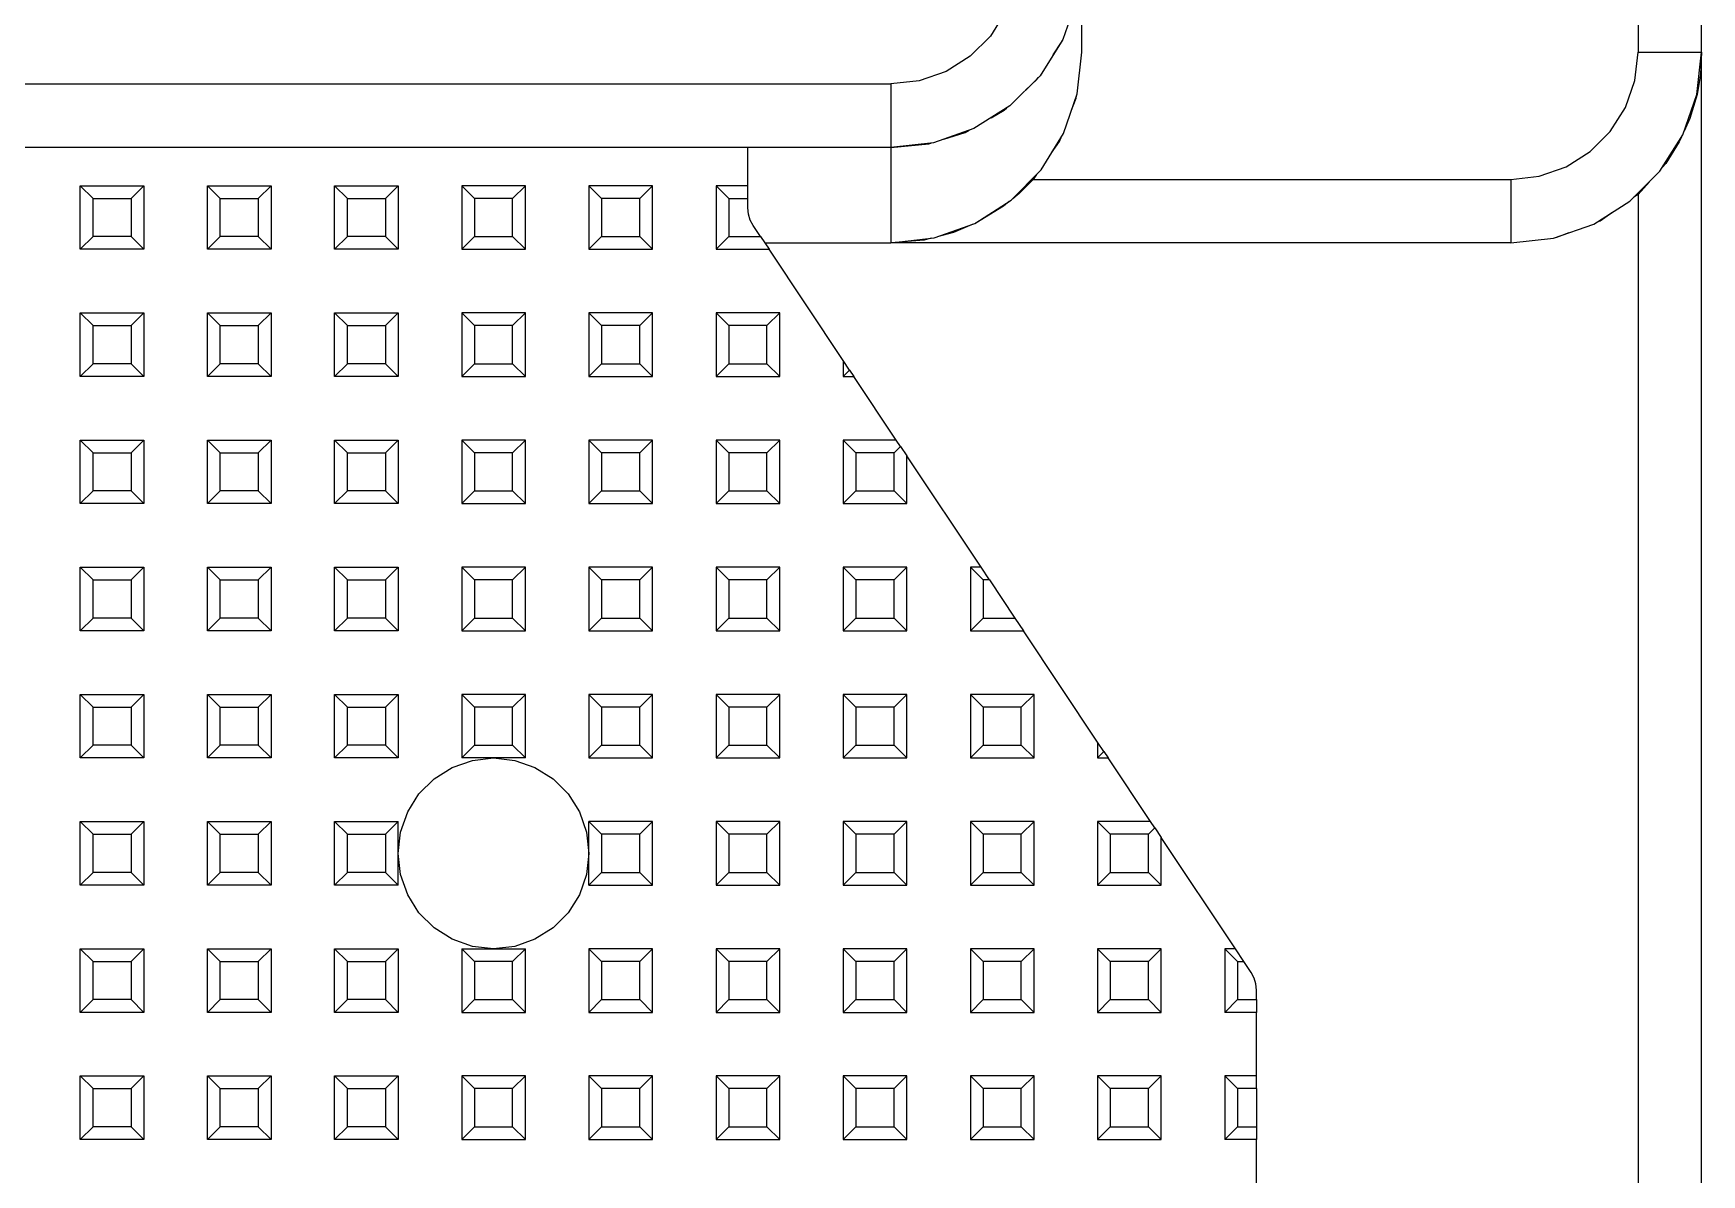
# Model space of a CAD drawing. Header units: millimetres. Extents: x 0 to 125, y 0 to 180.
# Drawn here: x 96.41 to 122.65, y 20.65 to 38.6 of the extents above; entities that cross this region are included whole.
import ezdxf

# ---------------------------------------------------------------- set-up
doc = ezdxf.new("R2010")
doc.units = ezdxf.units.MM

# ---------------------------------------------------------------- blocks, each defined once
blk = doc.blocks.new('CHINT_7200accf6e0c55f6a13e2ec68f27ea84_FACE_0')
at = {"color": 7, "linetype": 'CONTINUOUS', "true_color": 0x40d9ff}
for p, q in [((107.65, 36.2), (107.65, 36.8)), ((109.9, 36.8), (109.9, 35.3)), ((112.114, 36.3), (112.136, 36.3)), ((112.189, 36.376), (112.136, 36.3)), ((121.65, 36.064), (121.828, 36.262)), ((97.35, 36), (97.15, 36.2)), ((97.15, 36.2), (98.15, 36.2)), ((97.15, 35.2), (97.15, 36.2)), ((97.35, 36), (97.95, 36)), ((97.35, 35.4), (97.35, 36)), ((97.95, 36), (98.15, 36.2)), ((97.95, 36), (97.95, 35.4)), ((98.15, 36.2), (98.15, 35.2)), ((99.35, 36), (99.15, 36.2)), ((99.15, 36.2), (100.15, 36.2)), ((99.15, 35.2), (99.15, 36.2)), ((99.35, 36), (99.95, 36)), ((99.35, 35.4), (99.35, 36)), ((99.95, 36), (100.15, 36.2)), ((99.95, 36), (99.95, 35.4)), ((100.15, 36.2), (100.15, 35.2)), ((101.35, 36), (101.15, 36.2)), ((101.15, 36.2), (102.15, 36.2)), ((101.15, 35.2), (101.15, 36.2)), ((101.35, 36), (101.95, 36)), ((101.35, 35.4), (101.35, 36)), ((101.95, 36), (102.15, 36.2)), ((101.95, 36), (101.95, 35.4)), ((102.15, 36.2), (102.15, 35.2)), ((103.35, 36), (103.15, 36.2)), ((103.15, 36.2), (103.15, 35.2)), ((104.15, 36.2), (103.15, 36.2)), ((103.95, 36), (103.35, 36)), ((103.35, 36), (103.35, 35.4)), ((103.95, 36), (104.15, 36.2)), ((103.95, 35.4), (103.95, 36)), ((104.15, 35.2), (104.15, 36.2)), ((105.35, 36), (105.15, 36.2)), ((105.15, 36.2), (105.15, 35.2)), ((106.15, 36.2), (105.15, 36.2)), ((105.95, 36), (105.35, 36)), ((105.35, 36), (105.35, 35.4)), ((105.95, 36), (106.15, 36.2)), ((105.95, 35.4), (105.95, 36)), ((106.15, 35.2), (106.15, 36.2)), ((107.35, 36), (107.15, 36.2)), ((107.15, 36.2), (107.15, 35.2)), ((107.65, 36.2), (107.15, 36.2)), ((107.35, 36), (107.35, 35.4)), ((121.65, 36.064), (121.584, 36.018)), ((97.35, 35.4), (97.15, 35.2)), ((98.15, 35.2), (97.15, 35.2)), ((97.95, 35.4), (97.35, 35.4)), ((97.95, 35.4), (98.15, 35.2)), ((99.35, 35.4), (99.15, 35.2)), ((100.15, 35.2), (99.15, 35.2)), ((99.95, 35.4), (99.35, 35.4)), ((99.95, 35.4), (100.15, 35.2)), ((101.35, 35.4), (101.15, 35.2)), ((102.15, 35.2), (101.15, 35.2)), ((101.95, 35.4), (101.35, 35.4)), ((101.95, 35.4), (102.15, 35.2)), ((103.35, 35.4), (103.15, 35.2)), ((103.15, 35.2), (104.15, 35.2)), ((103.35, 35.4), (103.95, 35.4)), ((103.95, 35.4), (104.15, 35.2)), ((105.35, 35.4), (105.15, 35.2)), ((105.15, 35.2), (106.15, 35.2)), ((105.35, 35.4), (105.95, 35.4)), ((105.95, 35.4), (106.15, 35.2)), ((107.35, 35.4), (107.15, 35.2)), ((107.15, 35.2), (107.983, 35.2)), ((107.917, 35.3), (109.9, 35.3)), ((109.15, 33.45), (107.983, 35.2)), ((97.35, 34), (97.15, 34.2)), ((97.15, 34.2), (98.15, 34.2)), ((97.15, 33.2), (97.15, 34.2)), ((97.95, 34), (98.15, 34.2)), ((98.15, 34.2), (98.15, 33.2)), ((99.35, 34), (99.15, 34.2)), ((99.15, 34.2), (100.15, 34.2)), ((99.15, 33.2), (99.15, 34.2)), ((99.95, 34), (100.15, 34.2)), ((100.15, 34.2), (100.15, 33.2)), ((101.35, 34), (101.15, 34.2)), ((101.15, 34.2), (102.15, 34.2)), ((101.15, 33.2), (101.15, 34.2)), ((101.95, 34), (102.15, 34.2)), ((102.15, 34.2), (102.15, 33.2)), ((103.35, 34), (103.15, 34.2)), ((104.15, 34.2), (103.15, 34.2)), ((103.15, 34.2), (103.15, 33.2)), ((103.95, 34), (104.15, 34.2)), ((104.15, 33.2), (104.15, 34.2)), ((105.35, 34), (105.15, 34.2)), ((105.15, 34.2), (105.15, 33.2)), ((106.15, 34.2), (105.15, 34.2)), ((105.95, 34), (106.15, 34.2)), ((106.15, 33.2), (106.15, 34.2)), ((107.35, 34), (107.15, 34.2)), ((107.15, 34.2), (107.15, 33.2)), ((108.15, 34.2), (107.15, 34.2)), ((107.95, 34), (108.15, 34.2)), ((108.15, 33.2), (108.15, 34.2)), ((97.35, 34), (97.95, 34)), ((97.35, 33.4), (97.35, 34)), ((97.95, 34), (97.95, 33.4)), ((99.35, 34), (99.95, 34)), ((99.35, 33.4), (99.35, 34)), ((99.95, 34), (99.95, 33.4)), ((101.35, 34), (101.95, 34)), ((101.35, 33.4), (101.35, 34)), ((101.95, 34), (101.95, 33.4)), ((103.95, 34), (103.35, 34)), ((103.35, 34), (103.35, 33.4)), ((103.95, 33.4), (103.95, 34)), ((105.95, 34), (105.35, 34)), ((105.35, 34), (105.35, 33.4)), ((105.95, 33.4), (105.95, 34)), ((107.95, 34), (107.35, 34)), ((107.35, 34), (107.35, 33.4)), ((107.95, 33.4), (107.95, 34)), ((97.35, 33.4), (97.15, 33.2)), ((97.95, 33.4), (97.35, 33.4)), ((97.95, 33.4), (98.15, 33.2)), ((99.35, 33.4), (99.15, 33.2)), ((99.95, 33.4), (99.35, 33.4)), ((99.95, 33.4), (100.15, 33.2)), ((101.35, 33.4), (101.15, 33.2)), ((101.95, 33.4), (101.35, 33.4)), ((101.95, 33.4), (102.15, 33.2)), ((103.35, 33.4), (103.15, 33.2)), ((103.35, 33.4), (103.95, 33.4)), ((103.95, 33.4), (104.15, 33.2)), ((105.35, 33.4), (105.15, 33.2)), ((105.35, 33.4), (105.95, 33.4)), ((105.95, 33.4), (106.15, 33.2)), ((107.35, 33.4), (107.15, 33.2)), ((107.35, 33.4), (107.95, 33.4)), ((107.95, 33.4), (108.15, 33.2)), ((109.25, 33.3), (109.15, 33.45)), ((109.15, 33.45), (109.15, 33.2)), ((98.15, 33.2), (97.15, 33.2)), ((100.15, 33.2), (99.15, 33.2)), ((102.15, 33.2), (101.15, 33.2)), ((103.15, 33.2), (104.15, 33.2)), ((105.15, 33.2), (106.15, 33.2)), ((107.15, 33.2), (108.15, 33.2)), ((109.25, 33.3), (109.15, 33.2)), ((109.15, 33.2), (109.317, 33.2)), ((109.25, 33.3), (109.317, 33.2)), ((109.983, 32.2), (109.317, 33.2)), ((97.35, 32), (97.15, 32.2)), ((97.15, 32.2), (98.15, 32.2)), ((97.15, 31.2), (97.15, 32.2)), ((97.95, 32), (98.15, 32.2)), ((98.15, 32.2), (98.15, 31.2)), ((99.35, 32), (99.15, 32.2)), ((99.15, 32.2), (100.15, 32.2)), ((99.15, 31.2), (99.15, 32.2)), ((99.95, 32), (100.15, 32.2)), ((100.15, 32.2), (100.15, 31.2)), ((101.35, 32), (101.15, 32.2)), ((101.15, 32.2), (102.15, 32.2)), ((101.15, 31.2), (101.15, 32.2)), ((101.95, 32), (102.15, 32.2)), ((102.15, 32.2), (102.15, 31.2)), ((103.35, 32), (103.15, 32.2)), ((103.15, 32.2), (103.15, 31.2)), ((104.15, 32.2), (103.15, 32.2)), ((103.95, 32), (104.15, 32.2)), ((104.15, 31.2), (104.15, 32.2)), ((105.35, 32), (105.15, 32.2)), ((106.15, 32.2), (105.15, 32.2)), ((105.15, 32.2), (105.15, 31.2)), ((105.95, 32), (106.15, 32.2)), ((106.15, 31.2), (106.15, 32.2)), ((107.35, 32), (107.15, 32.2)), ((107.15, 32.2), (107.15, 31.2)), ((108.15, 32.2), (107.15, 32.2)), ((107.95, 32), (108.15, 32.2)), ((108.15, 31.2), (108.15, 32.2)), ((109.35, 32), (109.15, 32.2)), ((109.15, 32.2), (109.15, 31.2)), ((109.983, 32.2), (109.15, 32.2)), ((109.95, 32), (110.05, 32.1)), ((110.05, 32.1), (109.983, 32.2)), ((110.05, 32.1), (110.15, 31.95)), ((97.35, 32), (97.95, 32)), ((97.35, 31.4), (97.35, 32)), ((97.95, 32), (97.95, 31.4)), ((99.35, 32), (99.95, 32)), ((99.35, 31.4), (99.35, 32)), ((99.95, 32), (99.95, 31.4)), ((101.35, 32), (101.95, 32)), ((101.35, 31.4), (101.35, 32)), ((101.95, 32), (101.95, 31.4)), ((103.95, 32), (103.35, 32)), ((103.35, 32), (103.35, 31.4)), ((103.95, 31.4), (103.95, 32)), ((105.95, 32), (105.35, 32)), ((105.35, 32), (105.35, 31.4)), ((105.95, 31.4), (105.95, 32)), ((107.95, 32), (107.35, 32)), ((107.35, 32), (107.35, 31.4)), ((107.95, 31.4), (107.95, 32)), ((109.95, 32), (109.35, 32)), ((109.35, 32), (109.35, 31.4)), ((109.95, 31.4), (109.95, 32)), ((111.317, 30.2), (110.15, 31.95)), ((110.15, 31.2), (110.15, 31.95)), ((97.35, 31.4), (97.15, 31.2)), ((97.95, 31.4), (97.35, 31.4)), ((97.95, 31.4), (98.15, 31.2)), ((99.35, 31.4), (99.15, 31.2)), ((99.95, 31.4), (99.35, 31.4)), ((99.95, 31.4), (100.15, 31.2)), ((101.35, 31.4), (101.15, 31.2)), ((101.95, 31.4), (101.35, 31.4)), ((101.95, 31.4), (102.15, 31.2)), ((103.35, 31.4), (103.15, 31.2)), ((103.35, 31.4), (103.95, 31.4)), ((103.95, 31.4), (104.15, 31.2)), ((105.35, 31.4), (105.15, 31.2)), ((105.35, 31.4), (105.95, 31.4)), ((105.95, 31.4), (106.15, 31.2)), ((107.35, 31.4), (107.15, 31.2)), ((107.35, 31.4), (107.95, 31.4)), ((107.95, 31.4), (108.15, 31.2)), ((109.35, 31.4), (109.15, 31.2)), ((109.35, 31.4), (109.95, 31.4)), ((109.95, 31.4), (110.15, 31.2)), ((98.15, 31.2), (97.15, 31.2)), ((100.15, 31.2), (99.15, 31.2)), ((102.15, 31.2), (101.15, 31.2)), ((103.15, 31.2), (104.15, 31.2)), ((105.15, 31.2), (106.15, 31.2)), ((107.15, 31.2), (108.15, 31.2)), ((109.15, 31.2), (110.15, 31.2)), ((97.35, 30), (97.15, 30.2)), ((97.15, 30.2), (98.15, 30.2)), ((97.15, 29.2), (97.15, 30.2)), ((97.95, 30), (98.15, 30.2)), ((98.15, 30.2), (98.15, 29.2)), ((99.35, 30), (99.15, 30.2)), ((99.15, 30.2), (100.15, 30.2)), ((99.15, 29.2), (99.15, 30.2)), ((99.95, 30), (100.15, 30.2)), ((100.15, 30.2), (100.15, 29.2)), ((101.35, 30), (101.15, 30.2)), ((101.15, 30.2), (102.15, 30.2)), ((101.15, 29.2), (101.15, 30.2)), ((101.95, 30), (102.15, 30.2)), ((102.15, 30.2), (102.15, 29.2)), ((103.35, 30), (103.15, 30.2)), ((103.15, 30.2), (103.15, 29.2)), ((104.15, 30.2), (103.15, 30.2)), ((103.95, 30), (104.15, 30.2)), ((104.15, 29.2), (104.15, 30.2)), ((105.35, 30), (105.15, 30.2)), ((105.15, 30.2), (105.15, 29.2)), ((106.15, 30.2), (105.15, 30.2)), ((105.95, 30), (106.15, 30.2)), ((106.15, 29.2), (106.15, 30.2)), ((107.35, 30), (107.15, 30.2)), ((107.15, 30.2), (107.15, 29.2)), ((108.15, 30.2), (107.15, 30.2)), ((107.95, 30), (108.15, 30.2)), ((108.15, 29.2), (108.15, 30.2)), ((109.35, 30), (109.15, 30.2)), ((109.15, 30.2), (109.15, 29.2)), ((110.15, 30.2), (109.15, 30.2)), ((109.95, 30), (110.15, 30.2)), ((110.15, 29.2), (110.15, 30.2)), ((111.35, 30), (111.15, 30.2)), ((111.15, 30.2), (111.15, 29.2)), ((111.317, 30.2), (111.15, 30.2)), ((111.45, 30), (111.317, 30.2)), ((97.35, 30), (97.95, 30)), ((97.35, 29.4), (97.35, 30)), ((97.95, 30), (97.95, 29.4)), ((99.35, 30), (99.95, 30)), ((99.35, 29.4), (99.35, 30)), ((99.95, 30), (99.95, 29.4)), ((101.35, 30), (101.95, 30)), ((101.35, 29.4), (101.35, 30)), ((101.95, 30), (101.95, 29.4)), ((103.95, 30), (103.35, 30)), ((103.35, 30), (103.35, 29.4)), ((103.95, 29.4), (103.95, 30)), ((105.95, 30), (105.35, 30)), ((105.35, 30), (105.35, 29.4)), ((105.95, 29.4), (105.95, 30)), ((107.95, 30), (107.35, 30)), ((107.35, 30), (107.35, 29.4)), ((107.95, 29.4), (107.95, 30)), ((109.95, 30), (109.35, 30)), ((109.35, 30), (109.35, 29.4)), ((109.95, 29.4), (109.95, 30)), ((111.45, 30), (111.35, 30)), ((111.35, 30), (111.35, 29.4)), ((111.45, 30), (111.85, 29.4)), ((97.35, 29.4), (97.15, 29.2)), ((97.95, 29.4), (97.35, 29.4)), ((97.95, 29.4), (98.15, 29.2)), ((99.35, 29.4), (99.15, 29.2)), ((99.95, 29.4), (99.35, 29.4)), ((99.95, 29.4), (100.15, 29.2)), ((101.35, 29.4), (101.15, 29.2)), ((101.95, 29.4), (101.35, 29.4)), ((101.95, 29.4), (102.15, 29.2)), ((103.35, 29.4), (103.15, 29.2)), ((103.35, 29.4), (103.95, 29.4)), ((103.95, 29.4), (104.15, 29.2)), ((105.35, 29.4), (105.15, 29.2)), ((105.35, 29.4), (105.95, 29.4)), ((105.95, 29.4), (106.15, 29.2)), ((107.35, 29.4), (107.15, 29.2)), ((107.35, 29.4), (107.95, 29.4)), ((107.95, 29.4), (108.15, 29.2)), ((109.35, 29.4), (109.15, 29.2)), ((109.35, 29.4), (109.95, 29.4)), ((109.95, 29.4), (110.15, 29.2)), ((111.35, 29.4), (111.15, 29.2)), ((111.35, 29.4), (111.85, 29.4)), ((111.85, 29.4), (111.983, 29.2)), ((98.15, 29.2), (97.15, 29.2)), ((100.15, 29.2), (99.15, 29.2)), ((102.15, 29.2), (101.15, 29.2)), ((103.15, 29.2), (104.15, 29.2)), ((105.15, 29.2), (106.15, 29.2)), ((107.15, 29.2), (108.15, 29.2)), ((109.15, 29.2), (110.15, 29.2)), ((111.15, 29.2), (111.983, 29.2)), ((113.15, 27.45), (111.983, 29.2)), ((97.35, 28), (97.15, 28.2)), ((97.15, 28.2), (98.15, 28.2)), ((97.15, 27.2), (97.15, 28.2)), ((97.95, 28), (98.15, 28.2)), ((98.15, 28.2), (98.15, 27.2)), ((99.35, 28), (99.15, 28.2)), ((99.15, 28.2), (100.15, 28.2)), ((99.15, 27.2), (99.15, 28.2)), ((99.95, 28), (100.15, 28.2)), ((100.15, 28.2), (100.15, 27.2)), ((101.35, 28), (101.15, 28.2)), ((101.15, 28.2), (102.15, 28.2)), ((101.15, 27.2), (101.15, 28.2)), ((101.95, 28), (102.15, 28.2)), ((102.15, 28.2), (102.15, 27.2)), ((103.35, 28), (103.15, 28.2)), ((104.15, 28.2), (103.15, 28.2)), ((103.15, 28.2), (103.15, 27.2)), ((103.95, 28), (104.15, 28.2)), ((104.15, 27.2), (104.15, 28.2)), ((105.35, 28), (105.15, 28.2)), ((105.15, 28.2), (105.15, 27.2)), ((106.15, 28.2), (105.15, 28.2)), ((105.95, 28), (106.15, 28.2)), ((106.15, 27.2), (106.15, 28.2)), ((107.35, 28), (107.15, 28.2)), ((107.15, 28.2), (107.15, 27.2)), ((108.15, 28.2), (107.15, 28.2)), ((107.95, 28), (108.15, 28.2)), ((108.15, 27.2), (108.15, 28.2)), ((109.35, 28), (109.15, 28.2)), ((109.15, 28.2), (109.15, 27.2)), ((110.15, 28.2), (109.15, 28.2)), ((109.95, 28), (110.15, 28.2)), ((110.15, 27.2), (110.15, 28.2)), ((111.35, 28), (111.15, 28.2)), ((112.15, 28.2), (111.15, 28.2)), ((111.15, 28.2), (111.15, 27.2)), ((111.95, 28), (112.15, 28.2)), ((112.15, 27.2), (112.15, 28.2)), ((97.35, 28), (97.95, 28)), ((97.35, 27.4), (97.35, 28)), ((97.95, 28), (97.95, 27.4)), ((99.35, 28), (99.95, 28)), ((99.35, 27.4), (99.35, 28)), ((99.95, 28), (99.95, 27.4)), ((101.35, 28), (101.95, 28)), ((101.35, 27.4), (101.35, 28)), ((101.95, 28), (101.95, 27.4)), ((103.95, 28), (103.35, 28)), ((103.35, 28), (103.35, 27.4)), ((103.95, 27.4), (103.95, 28)), ((105.95, 28), (105.35, 28)), ((105.35, 28), (105.35, 27.4)), ((105.95, 27.4), (105.95, 28)), ((107.95, 28), (107.35, 28)), ((107.35, 28), (107.35, 27.4)), ((107.95, 27.4), (107.95, 28)), ((109.95, 28), (109.35, 28)), ((109.35, 28), (109.35, 27.4)), ((109.95, 27.4), (109.95, 28)), ((111.95, 28), (111.35, 28)), ((111.35, 28), (111.35, 27.4)), ((111.95, 27.4), (111.95, 28)), ((97.35, 27.4), (97.15, 27.2)), ((97.95, 27.4), (97.35, 27.4)), ((97.95, 27.4), (98.15, 27.2)), ((99.35, 27.4), (99.15, 27.2)), ((99.95, 27.4), (99.35, 27.4)), ((99.95, 27.4), (100.15, 27.2)), ((101.35, 27.4), (101.15, 27.2)), ((101.95, 27.4), (101.35, 27.4)), ((101.95, 27.4), (102.15, 27.2)), ((103.35, 27.4), (103.15, 27.2)), ((103.35, 27.4), (103.95, 27.4)), ((103.95, 27.4), (104.15, 27.2)), ((105.35, 27.4), (105.15, 27.2)), ((105.35, 27.4), (105.95, 27.4)), ((105.95, 27.4), (106.15, 27.2)), ((107.35, 27.4), (107.15, 27.2)), ((107.35, 27.4), (107.95, 27.4)), ((107.95, 27.4), (108.15, 27.2)), ((109.35, 27.4), (109.15, 27.2)), ((109.35, 27.4), (109.95, 27.4)), ((109.95, 27.4), (110.15, 27.2)), ((111.35, 27.4), (111.15, 27.2)), ((111.35, 27.4), (111.95, 27.4)), ((111.95, 27.4), (112.15, 27.2)), ((113.25, 27.3), (113.15, 27.45)), ((113.15, 27.45), (113.15, 27.2)), ((113.25, 27.3), (113.15, 27.2)), ((113.25, 27.3), (113.317, 27.2)), ((98.15, 27.2), (97.15, 27.2)), ((100.15, 27.2), (99.15, 27.2)), ((102.15, 27.2), (101.15, 27.2)), ((105.15, 27.2), (106.15, 27.2)), ((107.15, 27.2), (108.15, 27.2)), ((109.15, 27.2), (110.15, 27.2)), ((111.15, 27.2), (112.15, 27.2)), ((113.15, 27.2), (113.317, 27.2)), ((113.983, 26.2), (113.317, 27.2)), ((97.35, 26), (97.15, 26.2)), ((97.15, 26.2), (98.15, 26.2)), ((97.15, 25.2), (97.15, 26.2)), ((97.35, 26), (97.95, 26)), ((97.35, 25.4), (97.35, 26)), ((97.95, 26), (98.15, 26.2)), ((97.95, 26), (97.95, 25.4)), ((98.15, 26.2), (98.15, 25.2)), ((99.35, 26), (99.15, 26.2)), ((99.15, 26.2), (100.15, 26.2)), ((99.15, 25.2), (99.15, 26.2)), ((99.35, 26), (99.95, 26)), ((99.35, 25.4), (99.35, 26)), ((99.95, 26), (100.15, 26.2)), ((99.95, 26), (99.95, 25.4)), ((100.15, 26.2), (100.15, 25.2)), ((101.35, 26), (101.15, 26.2)), ((101.15, 26.2), (102.15, 26.2)), ((101.15, 25.2), (101.15, 26.2)), ((101.35, 26), (101.95, 26)), ((101.35, 25.4), (101.35, 26)), ((101.95, 26), (102.15, 26.2)), ((101.95, 26), (101.95, 25.4)), ((105.35, 26), (105.15, 26.2)), ((106.15, 26.2), (105.15, 26.2)), ((105.95, 26), (105.35, 26)), ((105.35, 26), (105.35, 25.4)), ((105.95, 26), (106.15, 26.2)), ((105.95, 25.4), (105.95, 26)), ((106.15, 25.2), (106.15, 26.2)), ((107.35, 26), (107.15, 26.2)), ((107.15, 26.2), (107.15, 25.2)), ((108.15, 26.2), (107.15, 26.2)), ((107.95, 26), (107.35, 26)), ((107.35, 26), (107.35, 25.4)), ((107.95, 26), (108.15, 26.2)), ((107.95, 25.4), (107.95, 26)), ((108.15, 25.2), (108.15, 26.2)), ((109.35, 26), (109.15, 26.2)), ((109.15, 26.2), (109.15, 25.2)), ((110.15, 26.2), (109.15, 26.2)), ((109.95, 26), (109.35, 26)), ((109.35, 26), (109.35, 25.4)), ((109.95, 26), (110.15, 26.2)), ((109.95, 25.4), (109.95, 26)), ((110.15, 25.2), (110.15, 26.2)), ((111.35, 26), (111.15, 26.2)), ((111.15, 26.2), (111.15, 25.2)), ((112.15, 26.2), (111.15, 26.2)), ((111.95, 26), (111.35, 26)), ((111.35, 26), (111.35, 25.4)), ((111.95, 26), (112.15, 26.2)), ((111.95, 25.4), (111.95, 26)), ((112.15, 25.2), (112.15, 26.2)), ((113.35, 26), (113.15, 26.2)), ((113.15, 26.2), (113.15, 25.2)), ((113.983, 26.2), (113.15, 26.2)), ((113.95, 26), (113.35, 26)), ((113.35, 26), (113.35, 25.4)), ((113.95, 26), (114.05, 26.1)), ((113.95, 25.4), (113.95, 26)), ((114.05, 26.1), (113.983, 26.2)), ((114.05, 26.1), (114.15, 25.95)), ((115.317, 24.2), (114.15, 25.95)), ((114.15, 25.2), (114.15, 25.95)), ((97.35, 25.4), (97.15, 25.2)), ((98.15, 25.2), (97.15, 25.2)), ((97.95, 25.4), (97.35, 25.4)), ((97.95, 25.4), (98.15, 25.2)), ((99.35, 25.4), (99.15, 25.2)), ((100.15, 25.2), (99.15, 25.2)), ((99.95, 25.4), (99.35, 25.4)), ((99.95, 25.4), (100.15, 25.2)), ((101.35, 25.4), (101.15, 25.2)), ((102.15, 25.2), (101.15, 25.2)), ((101.95, 25.4), (101.35, 25.4)), ((101.95, 25.4), (102.15, 25.2)), ((105.35, 25.4), (105.15, 25.2)), ((105.15, 25.2), (106.15, 25.2)), ((105.35, 25.4), (105.95, 25.4)), ((105.95, 25.4), (106.15, 25.2)), ((107.35, 25.4), (107.15, 25.2)), ((107.15, 25.2), (108.15, 25.2)), ((107.35, 25.4), (107.95, 25.4)), ((107.95, 25.4), (108.15, 25.2)), ((109.35, 25.4), (109.15, 25.2)), ((109.15, 25.2), (110.15, 25.2)), ((109.35, 25.4), (109.95, 25.4)), ((109.95, 25.4), (110.15, 25.2)), ((111.35, 25.4), (111.15, 25.2)), ((111.15, 25.2), (112.15, 25.2)), ((111.35, 25.4), (111.95, 25.4)), ((111.95, 25.4), (112.15, 25.2)), ((113.35, 25.4), (113.15, 25.2)), ((113.15, 25.2), (114.15, 25.2)), ((113.35, 25.4), (113.95, 25.4)), ((113.95, 25.4), (114.15, 25.2)), ((97.35, 24), (97.15, 24.2)), ((97.15, 24.2), (98.15, 24.2)), ((97.15, 23.2), (97.15, 24.2)), ((97.95, 24), (98.15, 24.2)), ((98.15, 24.2), (98.15, 23.2)), ((99.35, 24), (99.15, 24.2)), ((99.15, 24.2), (100.15, 24.2)), ((99.15, 23.2), (99.15, 24.2)), ((99.95, 24), (100.15, 24.2)), ((100.15, 24.2), (100.15, 23.2)), ((101.35, 24), (101.15, 24.2)), ((101.15, 24.2), (102.15, 24.2)), ((101.15, 23.2), (101.15, 24.2)), ((101.95, 24), (102.15, 24.2)), ((102.15, 24.2), (102.15, 23.2)), ((103.35, 24), (103.15, 24.2)), ((103.15, 24.2), (103.15, 23.2)), ((103.95, 24), (104.15, 24.2)), ((104.15, 23.2), (104.15, 24.2)), ((105.35, 24), (105.15, 24.2)), ((105.15, 24.2), (105.15, 23.2)), ((106.15, 24.2), (105.15, 24.2)), ((105.95, 24), (106.15, 24.2)), ((106.15, 23.2), (106.15, 24.2)), ((107.35, 24), (107.15, 24.2)), ((107.15, 24.2), (107.15, 23.2)), ((108.15, 24.2), (107.15, 24.2)), ((107.95, 24), (108.15, 24.2)), ((108.15, 23.2), (108.15, 24.2)), ((109.35, 24), (109.15, 24.2)), ((109.15, 24.2), (109.15, 23.2)), ((110.15, 24.2), (109.15, 24.2)), ((109.95, 24), (110.15, 24.2)), ((110.15, 23.2), (110.15, 24.2)), ((111.35, 24), (111.15, 24.2)), ((111.15, 24.2), (111.15, 23.2)), ((112.15, 24.2), (111.15, 24.2)), ((111.95, 24), (112.15, 24.2)), ((112.15, 23.2), (112.15, 24.2)), ((113.35, 24), (113.15, 24.2)), ((113.15, 24.2), (113.15, 23.2)), ((114.15, 24.2), (113.15, 24.2)), ((113.95, 24), (114.15, 24.2)), ((114.15, 23.2), (114.15, 24.2)), ((115.35, 24), (115.15, 24.2)), ((115.15, 24.2), (115.15, 23.2)), ((115.317, 24.2), (115.15, 24.2)), ((97.35, 24), (97.95, 24)), ((97.35, 23.4), (97.35, 24)), ((97.95, 24), (97.95, 23.4)), ((99.35, 24), (99.95, 24)), ((99.35, 23.4), (99.35, 24)), ((99.95, 24), (99.95, 23.4)), ((101.35, 24), (101.95, 24)), ((101.35, 23.4), (101.35, 24)), ((101.95, 24), (101.95, 23.4)), ((103.35, 24), (103.35, 23.4)), ((103.95, 24), (103.35, 24)), ((103.95, 23.4), (103.95, 24)), ((105.95, 24), (105.35, 24)), ((105.35, 24), (105.35, 23.4)), ((105.95, 23.4), (105.95, 24)), ((107.95, 24), (107.35, 24)), ((107.35, 24), (107.35, 23.4)), ((107.95, 23.4), (107.95, 24)), ((109.95, 24), (109.35, 24)), ((109.35, 24), (109.35, 23.4)), ((109.95, 23.4), (109.95, 24)), ((111.95, 24), (111.35, 24)), ((111.35, 24), (111.35, 23.4)), ((111.95, 23.4), (111.95, 24)), ((113.95, 24), (113.35, 24)), ((113.35, 24), (113.35, 23.4)), ((113.95, 23.4), (113.95, 24)), ((115.35, 24), (115.35, 23.4)), ((97.35, 23.4), (97.15, 23.2)), ((97.95, 23.4), (97.35, 23.4)), ((97.95, 23.4), (98.15, 23.2)), ((99.35, 23.4), (99.15, 23.2)), ((99.95, 23.4), (99.35, 23.4)), ((99.95, 23.4), (100.15, 23.2)), ((101.35, 23.4), (101.15, 23.2)), ((101.95, 23.4), (101.35, 23.4)), ((101.95, 23.4), (102.15, 23.2)), ((103.35, 23.4), (103.15, 23.2)), ((103.35, 23.4), (103.95, 23.4)), ((103.95, 23.4), (104.15, 23.2)), ((105.35, 23.4), (105.15, 23.2)), ((105.35, 23.4), (105.95, 23.4)), ((105.95, 23.4), (106.15, 23.2)), ((107.35, 23.4), (107.15, 23.2)), ((107.35, 23.4), (107.95, 23.4)), ((107.95, 23.4), (108.15, 23.2)), ((109.35, 23.4), (109.15, 23.2)), ((109.35, 23.4), (109.95, 23.4)), ((109.95, 23.4), (110.15, 23.2)), ((111.35, 23.4), (111.15, 23.2)), ((111.35, 23.4), (111.95, 23.4)), ((111.95, 23.4), (112.15, 23.2)), ((113.35, 23.4), (113.15, 23.2)), ((113.35, 23.4), (113.95, 23.4)), ((113.95, 23.4), (114.15, 23.2)), ((115.35, 23.4), (115.15, 23.2)), ((98.15, 23.2), (97.15, 23.2)), ((100.15, 23.2), (99.15, 23.2)), ((102.15, 23.2), (101.15, 23.2)), ((103.15, 23.2), (104.15, 23.2)), ((105.15, 23.2), (106.15, 23.2)), ((107.15, 23.2), (108.15, 23.2)), ((109.15, 23.2), (110.15, 23.2)), ((111.15, 23.2), (112.15, 23.2)), ((113.15, 23.2), (114.15, 23.2)), ((115.65, 23.2), (115.15, 23.2)), ((115.65, 22.2), (115.65, 23.2)), ((97.35, 22), (97.15, 22.2)), ((97.15, 22.2), (98.15, 22.2)), ((97.15, 21.2), (97.15, 22.2)), ((97.95, 22), (98.15, 22.2)), ((98.15, 22.2), (98.15, 21.2)), ((99.35, 22), (99.15, 22.2)), ((99.15, 22.2), (100.15, 22.2)), ((99.15, 21.2), (99.15, 22.2)), ((99.95, 22), (100.15, 22.2)), ((100.15, 22.2), (100.15, 21.2)), ((101.35, 22), (101.15, 22.2)), ((101.15, 22.2), (102.15, 22.2)), ((101.15, 21.2), (101.15, 22.2)), ((101.95, 22), (102.15, 22.2)), ((102.15, 22.2), (102.15, 21.2)), ((103.35, 22), (103.15, 22.2)), ((103.15, 22.2), (103.15, 21.2)), ((104.15, 22.2), (103.15, 22.2)), ((103.95, 22), (104.15, 22.2)), ((104.15, 21.2), (104.15, 22.2)), ((105.35, 22), (105.15, 22.2)), ((105.15, 22.2), (105.15, 21.2)), ((106.15, 22.2), (105.15, 22.2)), ((105.95, 22), (106.15, 22.2)), ((106.15, 21.2), (106.15, 22.2)), ((107.35, 22), (107.15, 22.2)), ((107.15, 22.2), (107.15, 21.2)), ((108.15, 22.2), (107.15, 22.2)), ((107.95, 22), (108.15, 22.2)), ((108.15, 21.2), (108.15, 22.2)), ((109.35, 22), (109.15, 22.2)), ((109.15, 22.2), (109.15, 21.2)), ((110.15, 22.2), (109.15, 22.2)), ((109.95, 22), (110.15, 22.2)), ((110.15, 21.2), (110.15, 22.2)), ((111.35, 22), (111.15, 22.2)), ((111.15, 22.2), (111.15, 21.2)), ((112.15, 22.2), (111.15, 22.2)), ((111.95, 22), (112.15, 22.2)), ((112.15, 21.2), (112.15, 22.2)), ((113.35, 22), (113.15, 22.2)), ((113.15, 22.2), (113.15, 21.2)), ((114.15, 22.2), (113.15, 22.2)), ((113.95, 22), (114.15, 22.2)), ((114.15, 21.2), (114.15, 22.2)), ((115.35, 22), (115.15, 22.2)), ((115.15, 22.2), (115.15, 21.2)), ((115.65, 22.2), (115.15, 22.2)), ((115.65, 22), (115.65, 22.2)), ((97.35, 22), (97.95, 22)), ((97.35, 21.4), (97.35, 22)), ((97.95, 22), (97.95, 21.4)), ((99.35, 22), (99.95, 22)), ((99.35, 21.4), (99.35, 22)), ((99.95, 22), (99.95, 21.4)), ((101.35, 22), (101.95, 22)), ((101.35, 21.4), (101.35, 22)), ((101.95, 22), (101.95, 21.4)), ((103.95, 22), (103.35, 22)), ((103.35, 22), (103.35, 21.4)), ((103.95, 21.4), (103.95, 22)), ((105.95, 22), (105.35, 22)), ((105.35, 22), (105.35, 21.4)), ((105.95, 21.4), (105.95, 22)), ((107.95, 22), (107.35, 22)), ((107.35, 22), (107.35, 21.4)), ((107.95, 21.4), (107.95, 22)), ((109.95, 22), (109.35, 22)), ((109.35, 22), (109.35, 21.4)), ((109.95, 21.4), (109.95, 22)), ((111.95, 22), (111.35, 22)), ((111.35, 22), (111.35, 21.4)), ((111.95, 21.4), (111.95, 22)), ((113.95, 22), (113.35, 22)), ((113.35, 22), (113.35, 21.4)), ((113.95, 21.4), (113.95, 22)), ((115.65, 22), (115.35, 22)), ((115.35, 22), (115.35, 21.4)), ((115.65, 22), (115.65, 21.4)), ((97.35, 21.4), (97.15, 21.2)), ((97.95, 21.4), (97.35, 21.4)), ((97.95, 21.4), (98.15, 21.2)), ((99.35, 21.4), (99.15, 21.2)), ((99.95, 21.4), (99.35, 21.4)), ((99.95, 21.4), (100.15, 21.2)), ((101.35, 21.4), (101.15, 21.2)), ((101.95, 21.4), (101.35, 21.4)), ((101.95, 21.4), (102.15, 21.2)), ((103.35, 21.4), (103.15, 21.2)), ((103.35, 21.4), (103.95, 21.4)), ((103.95, 21.4), (104.15, 21.2)), ((105.35, 21.4), (105.15, 21.2)), ((105.35, 21.4), (105.95, 21.4)), ((105.95, 21.4), (106.15, 21.2)), ((107.35, 21.4), (107.15, 21.2)), ((107.35, 21.4), (107.95, 21.4)), ((107.95, 21.4), (108.15, 21.2)), ((109.35, 21.4), (109.15, 21.2)), ((109.35, 21.4), (109.95, 21.4)), ((109.95, 21.4), (110.15, 21.2)), ((111.35, 21.4), (111.15, 21.2)), ((111.35, 21.4), (111.95, 21.4)), ((111.95, 21.4), (112.15, 21.2)), ((113.35, 21.4), (113.15, 21.2)), ((113.35, 21.4), (113.95, 21.4)), ((113.95, 21.4), (114.15, 21.2)), ((115.35, 21.4), (115.15, 21.2)), ((115.35, 21.4), (115.65, 21.4)), ((115.65, 21.4), (115.65, 21.2)), ((98.15, 21.2), (97.15, 21.2)), ((100.15, 21.2), (99.15, 21.2)), ((102.15, 21.2), (101.15, 21.2)), ((103.15, 21.2), (104.15, 21.2)), ((105.15, 21.2), (106.15, 21.2)), ((107.15, 21.2), (108.15, 21.2)), ((109.15, 21.2), (110.15, 21.2)), ((111.15, 21.2), (112.15, 21.2)), ((113.15, 21.2), (114.15, 21.2)), ((115.65, 21.2), (115.15, 21.2)), ((115.65, 20.2), (115.65, 21.2))]:
    blk.add_line(p, q, dxfattribs=at)
for points in [[(122.65, 38.3), (122.65, 41.8), (122.65, 51.8)], [(122.599, 42.188), (121.65, 41.239), (121.65, 38.3), (122.65, 38.3)], [(109.9, 35.3), (110.578, 35.378), (111.219, 35.606), (111.789, 35.97), (112.261, 36.449), (112.613, 37.02), (112.828, 37.645), (112.9, 38.3), (112.9, 39.8), (112.9, 39.8)], [(112.9, 39.8), (112.825, 39.132), (112.603, 38.498), (112.245, 37.93), (111.77, 37.455), (111.202, 37.097), (110.568, 36.875), (109.9, 36.8)], [(111.9, 39.8), (111.85, 39.355), (111.702, 38.932), (111.464, 38.553), (111.147, 38.236), (110.768, 37.998), (110.345, 37.85), (109.9, 37.8)], [(112.452, 38.258), (112.582, 38.455), (112.59, 38.477)], [(119.65, 36.3), (120.095, 36.35), (120.518, 36.498), (120.897, 36.736), (121.214, 37.053), (121.452, 37.432), (121.6, 37.855), (121.65, 38.3)], [(119.65, 35.3), (120.318, 35.375), (120.952, 35.597), (121.52, 35.955), (121.995, 36.43), (122.353, 36.998), (122.575, 37.632), (122.65, 38.3)], [(121.65, 36.064), (121.65, 15), (122.65, 15), (122.65, 38.3)], [(122.65, 38.3), (122.631, 37.954), (122.578, 37.635), (122.465, 37.259), (122.374, 37.058)], [(109.9, 36.8), (15.4, 36.8), (15.4, 37.8), (109.9, 37.8), (109.9, 36.8)], [(112.018, 37.702), (112.196, 37.87), (112.217, 37.901)], [(112.74, 37.389), (112.812, 37.577), (112.816, 37.61)], [(111.474, 37.268), (111.683, 37.387), (111.722, 37.424)], [(110.733, 36.933), (111.068, 37.037), (111.129, 37.072)], [(109.9, 36.8), (110.497, 36.86), (110.533, 36.871)], [(112.426, 36.716), (112.552, 36.897), (112.575, 36.959)], [(122.331, 36.963), (122.297, 36.888), (122.086, 36.549), (122.035, 36.492)], [(112.136, 36.3), (119.65, 36.3), (119.65, 35.3), (109.9, 35.3)], [(112.136, 36.3), (111.914, 36.076), (111.815, 35.995)], [(107.35, 36), (107.65, 36), (107.65, 36.2)], [(107.85, 35.4), (107.734, 35.574), (107.688, 35.66), (107.66, 35.754), (107.65, 35.851), (107.65, 36)], [(111.76, 35.951), (111.671, 35.878), (111.262, 35.627), (111.234, 35.615)], [(121.002, 35.629), (121.053, 35.648), (121.236, 35.776)], [(111.179, 35.591), (110.886, 35.465), (110.649, 35.403)], [(120.346, 35.385), (120.373, 35.388), (120.564, 35.462)], [(107.35, 35.4), (107.85, 35.4), (107.983, 35.2)], [(110.533, 35.373), (110.423, 35.344), (109.9, 35.3)], [(102.15, 25.7), (102.188, 26.034), (102.299, 26.351), (102.477, 26.635), (102.715, 26.873), (102.999, 27.051), (103.316, 27.162), (103.65, 27.2)], [(104.15, 27.2), (103.65, 27.2), (103.15, 27.2)], [(103.65, 27.2), (103.984, 27.162), (104.301, 27.051), (104.585, 26.873), (104.823, 26.635), (105.001, 26.351), (105.112, 26.034), (105.15, 25.7)], [(102.15, 25.2), (102.15, 25.7), (102.15, 26.2)], [(105.15, 25.2), (105.15, 25.7), (105.15, 26.2)], [(103.65, 24.2), (103.316, 24.238), (102.999, 24.349), (102.715, 24.527), (102.477, 24.765), (102.299, 25.049), (102.188, 25.366), (102.15, 25.7)], [(105.15, 25.7), (105.112, 25.366), (105.001, 25.049), (104.823, 24.765), (104.585, 24.527), (104.301, 24.349), (103.984, 24.238), (103.65, 24.2)], [(103.15, 24.2), (103.65, 24.2), (104.15, 24.2)], [(115.35, 24), (115.45, 24), (115.317, 24.2)], [(115.65, 23.4), (115.65, 23.549), (115.64, 23.646), (115.612, 23.74), (115.566, 23.826), (115.45, 24)], [(115.35, 23.4), (115.65, 23.4), (115.65, 23.2)]]:
    blk.add_lwpolyline(points, dxfattribs=at)
blk = doc.blocks.new('CHINT_7200accf6e0c55f6a13e2ec68f27ea84')
at = {"true_color": 0x40d9ff}
blk.add_blockref('CHINT_7200accf6e0c55f6a13e2ec68f27ea84_FACE_0', (0, 0), dxfattribs=at)

msp = doc.modelspace()

# ---------------------------------------------------------------- block references
at = {"true_color": 0x40d9ff}
msp.add_blockref('CHINT_7200accf6e0c55f6a13e2ec68f27ea84', (0, 0), dxfattribs=at)

doc.saveas('drawing.dxf')
